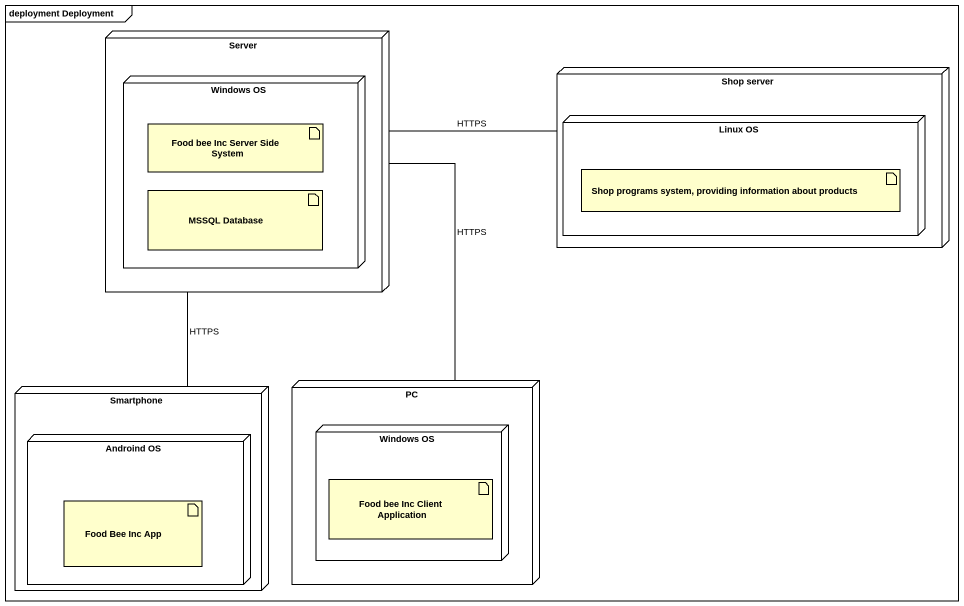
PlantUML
@startuml
mainframe deployment Deployment
node Server {
  node "Windows OS" as Windows_OS {
    artifact "Food bee Inc Server Side System" as Food_bee_Inc_Server_Side
    artifact "MSSQL Database" as MSSQL_Database
  }
}
node "Shop server" as Shop_server {
  node "Linux OS" as Linux_OS {
    artifact "Shop programs system, providing information about products" as Shop_programs_system
  }
}
node Smartphone {
  node "Androind OS" as Androind_OS {
    artifact "Food Bee Inc App" as Food_Bee_Inc_App
  }
}
node PC {
  node "Windows OS" as Windows_OS_2 {
    artifact "Food bee Inc Client Application" as Food_bee_Inc_Client
  }
}
Server -right- Shop_server : HTTPS
Server -- Smartphone : HTTPS
Server -- PC : HTTPS
@enduml
